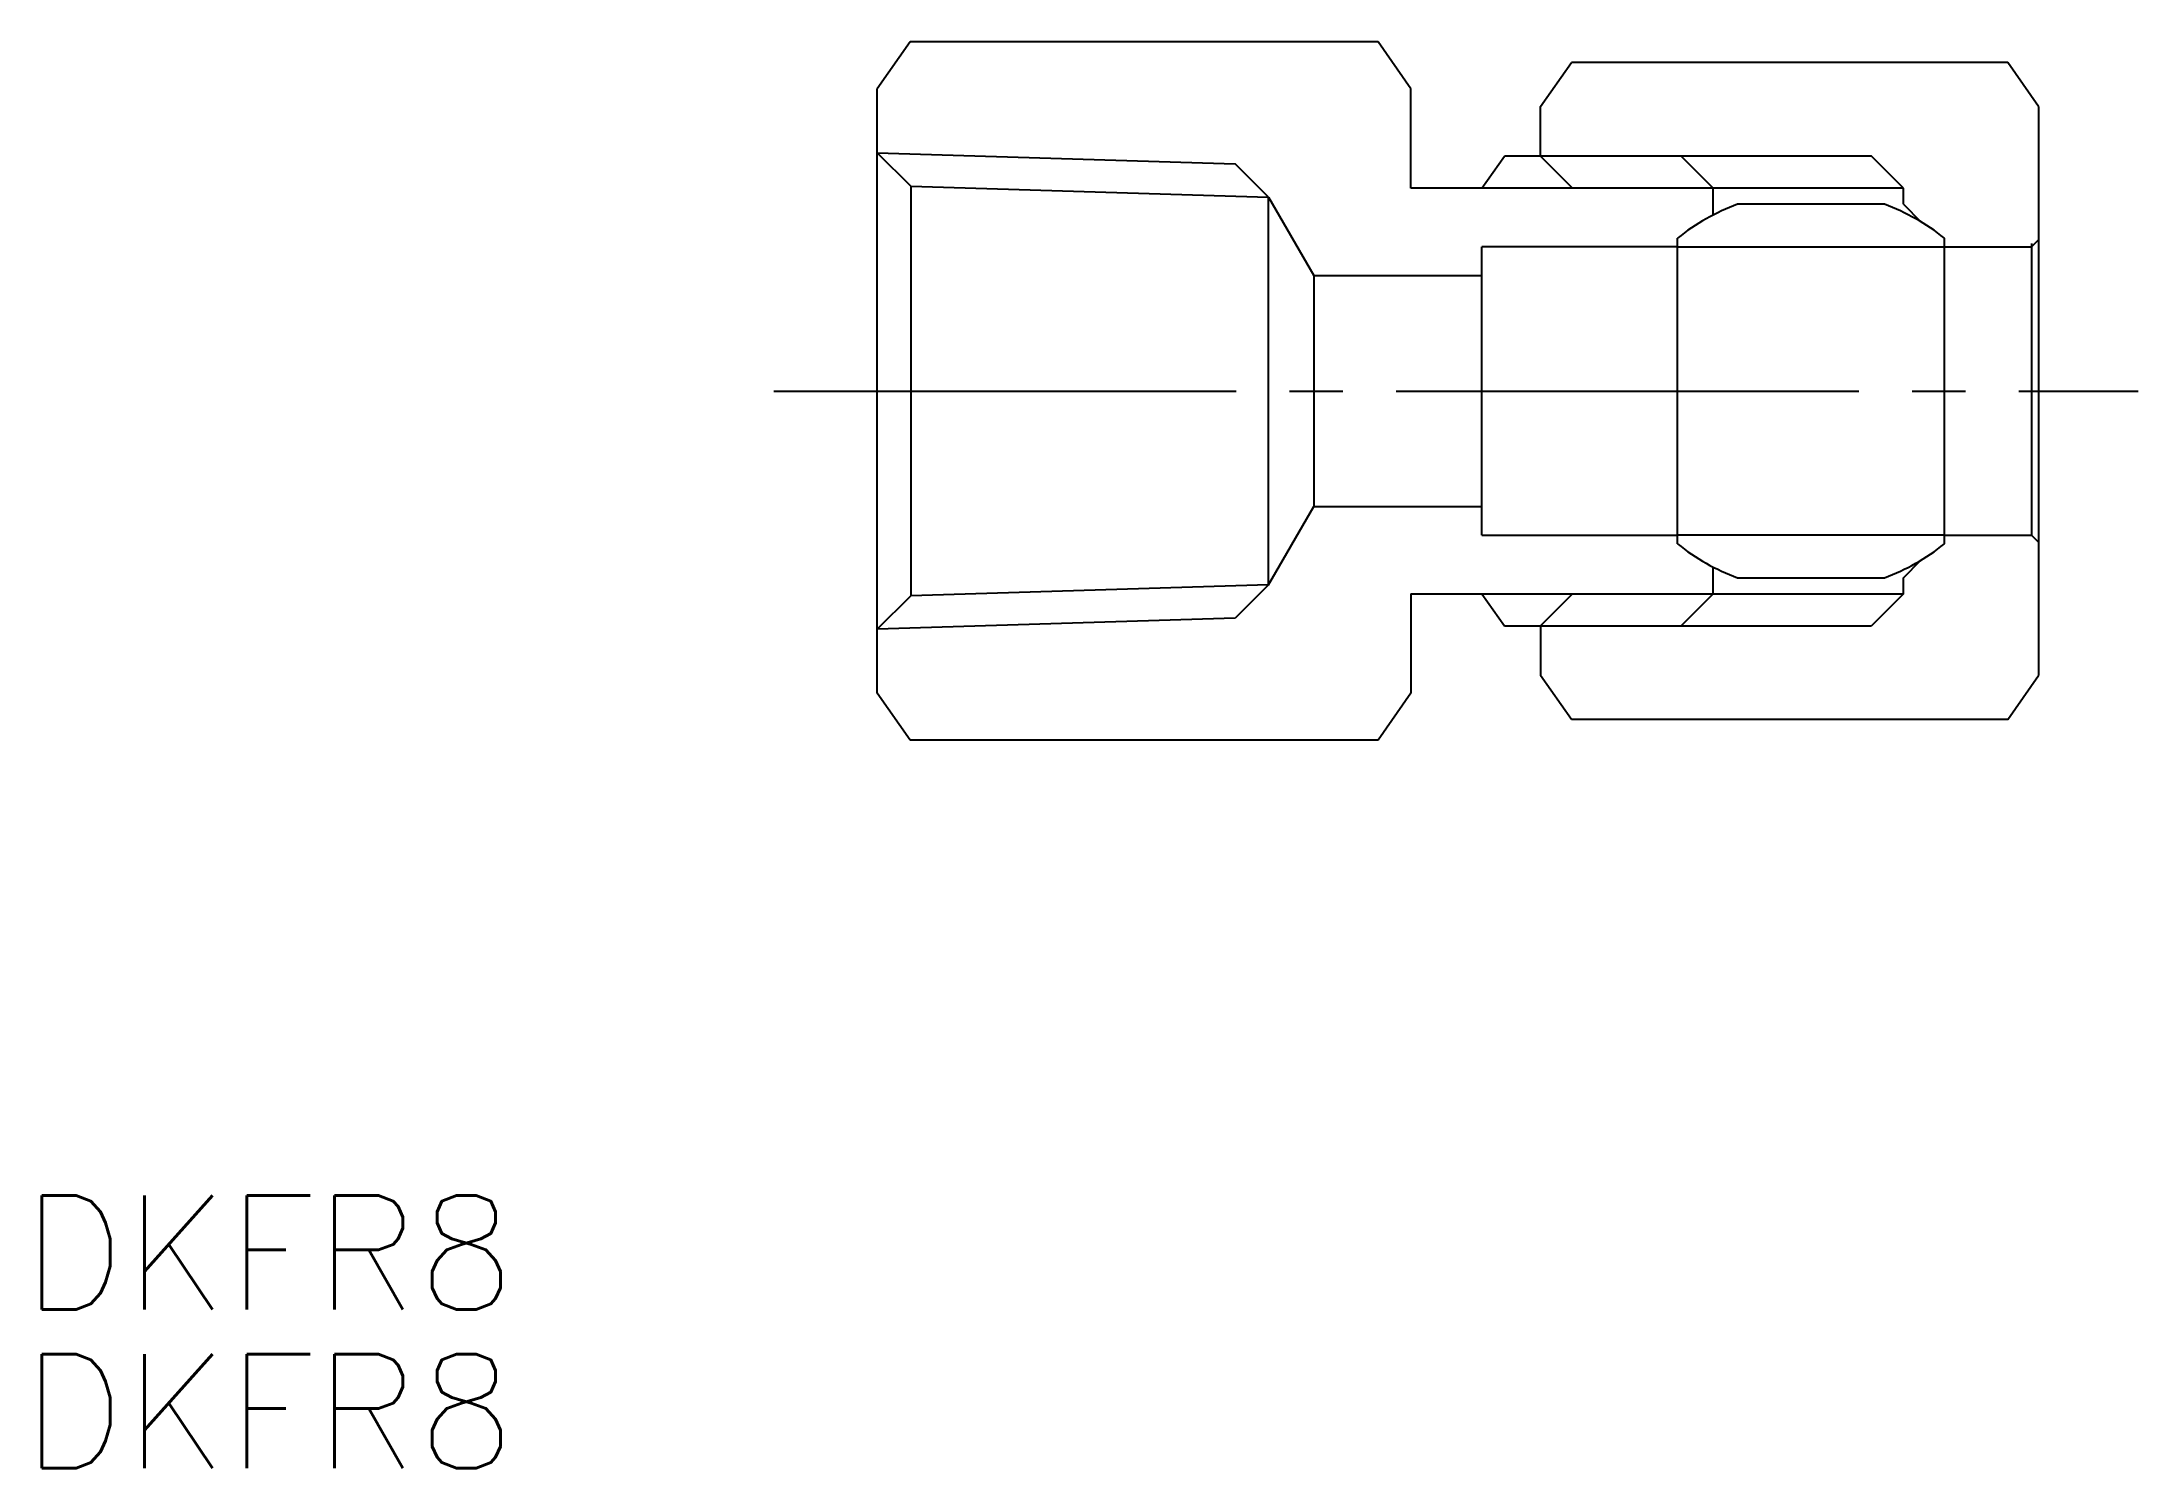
# Model space of a CAD drawing. Extents: x 91 to 149.9, y 143 to 183.1.
import ezdxf

# ---------------------------------------------------------------- set-up
doc = ezdxf.new("R2010")
doc.units = 0
doc.linetypes.add('CENTER', pattern=[17.5, 13, -1.5, 1.5, -1.5])
doc.layers.get('0').update_dxf_attribs({"linetype": 'CONTINUOUS'})
doc.layers.add('CENTER', color=1, linetype='CENTER')
doc.styles.get("Standard").update_dxf_attribs({"font": 'txt.shx', "bigfont": '@extfont2.shx'})

msp = doc.modelspace()

# ---------------------------------------------------------------- linework, layer by layer
at = {"color": 7, "linetype": 'CONTINUOUS'}
for p, q in [((115.394, 183.08), (114.473, 181.765)), ((128.553, 183.08), (115.394, 183.08)), ((129.473, 181.765), (128.553, 183.08)), ((133.123, 181.265), (133.99, 182.503)), ((146.257, 182.503), (133.99, 182.503)), ((147.123, 181.265), (146.257, 182.503)), ((114.473, 164.765), (114.473, 181.765)), ((129.473, 178.965), (129.473, 181.765)), ((133.123, 179.865), (133.123, 181.265)), ((147.123, 181.265), (147.123, 165.265)), ((114.473, 179.965), (124.532, 179.656)), ((114.473, 179.965), (115.414, 179.024)), ((131.473, 178.965), (132.103, 179.865)), ((137.073, 179.865), (132.103, 179.865)), ((142.423, 179.865), (133.123, 179.865)), ((133.123, 179.865), (134.023, 178.965)), ((137.973, 178.965), (137.073, 179.865)), ((143.323, 178.965), (142.423, 179.865)), ((125.473, 178.715), (124.532, 179.656)), ((125.473, 178.715), (126.744, 176.515)), ((137.973, 178.965), (129.473, 178.965)), ((143.323, 178.965), (134.023, 178.965)), ((137.973, 178.214), (137.973, 178.965)), ((143.323, 178.515), (143.323, 178.965)), ((142.787, 178.515), (138.659, 178.515)), ((143.323, 178.515), (143.815, 178.024)), ((136.973, 168.965), (136.973, 177.565)), ((144.473, 168.965), (144.473, 177.565)), ((146.923, 177.315), (147.123, 177.515)), ((146.923, 177.415), (146.923, 169.215)), ((131.473, 169.215), (131.473, 177.315)), ((136.973, 177.315), (131.473, 177.315)), ((136.973, 169.215), (136.973, 177.315)), ((136.973, 177.315), (144.473, 177.315)), ((144.473, 177.315), (146.923, 177.315)), ((126.744, 176.515), (126.743, 170.015)), ((126.744, 176.515), (131.473, 176.515)), ((125.473, 167.815), (126.743, 170.015)), ((126.743, 170.015), (131.473, 170.015)), ((131.473, 169.215), (136.973, 169.215)), ((144.473, 169.215), (136.973, 169.215)), ((144.473, 169.215), (146.923, 169.215)), ((146.923, 169.215), (147.123, 169.015)), ((137.973, 167.565), (137.973, 168.316)), ((138.659, 168.015), (142.787, 168.015)), ((143.323, 168.015), (143.815, 168.507)), ((143.323, 167.565), (143.323, 168.015)), ((114.473, 166.565), (115.414, 167.506)), ((125.473, 167.815), (124.532, 166.874)), ((129.473, 167.565), (129.473, 164.765)), ((129.473, 167.565), (137.973, 167.565)), ((131.473, 167.565), (132.103, 166.665)), ((133.123, 166.665), (134.023, 167.565)), ((134.023, 167.565), (143.323, 167.565)), ((137.973, 167.565), (137.073, 166.665)), ((143.323, 167.565), (142.423, 166.665)), ((124.532, 166.874), (114.473, 166.565)), ((132.103, 166.665), (137.073, 166.665)), ((133.123, 166.665), (142.423, 166.665)), ((133.123, 166.665), (133.123, 165.265)), ((133.99, 164.028), (133.123, 165.265)), ((146.257, 164.028), (147.123, 165.265)), ((115.394, 163.45), (114.473, 164.765)), ((129.473, 164.765), (128.553, 163.45)), ((146.257, 164.028), (133.99, 164.028)), ((128.553, 163.45), (115.394, 163.45))]:
    msp.add_line(p, q, dxfattribs=at)
at = {"color": 3, "linetype": 'CONTINUOUS'}
for p, q in [((115.414, 179.024), (115.414, 167.506)), ((115.414, 179.024), (125.473, 178.715)), ((125.473, 167.815), (125.473, 178.715)), ((125.473, 167.815), (115.414, 167.506))]:
    msp.add_line(p, q, dxfattribs=at)
at = {"color": 7, "linetype": 'CONTINUOUS'}
for centre, start, end in [((140.723, 172.881), 110.12269, 128.68219), ((140.723, 172.881), 51.31781, 69.87731), ((140.723, 173.649), 231.31781, 249.87731), ((140.723, 173.649), 290.12269, 308.68219)]:
    msp.add_arc(centre, 6, start, end, dxfattribs=at)
at = {"layer": 'CENTER', "color": 1, "linetype": 'CENTER'}
msp.add_line((111.565, 173.265), (149.919, 173.265), dxfattribs=at)

# ---------------------------------------------------------------- texts
at = {"color": 7, "linetype": 'CONTINUOUS'}
for p in [(90.44, 147.443), (90.44, 142.982)]:
    msp.add_text('DKFR8', height=3.2, dxfattribs=at).set_placement(p)

doc.saveas('drawing.dxf')
